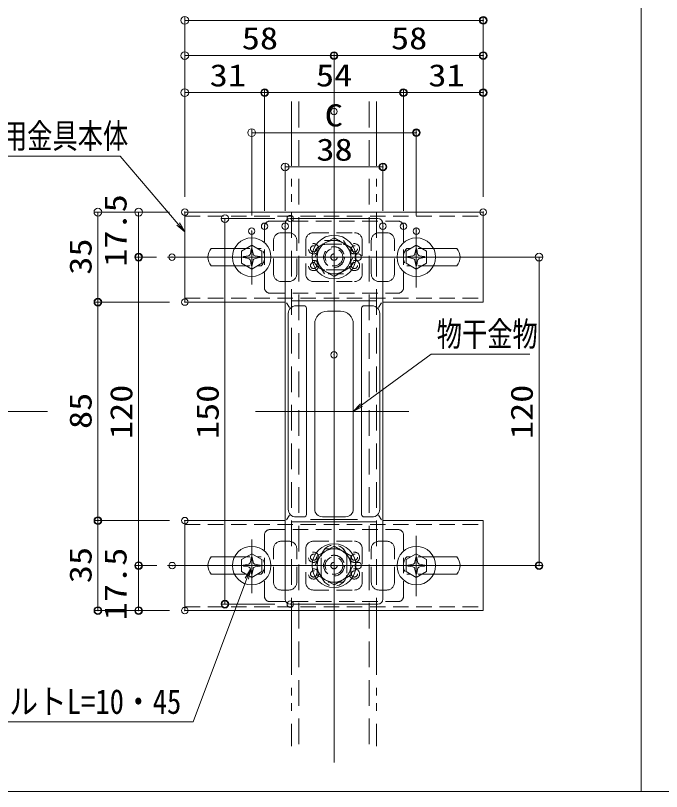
# Model space of a CAD drawing. Units: millimetres, scale not verified. Extents: x -800 to 819, y -554 to 554.
# Drawn here: x -384.8 to -133.7, y -554 to -252.1 of the extents above; entities that cross this region are included whole.
import ezdxf
from ezdxf.enums import TextEntityAlignment as Align

# ---------------------------------------------------------------- set-up
doc = ezdxf.new("R2010")
doc.units = ezdxf.units.MM
doc.header["$LTSCALE"] = 5
doc.header["$PDMODE"] = 32
doc.header["$PDSIZE"] = 2.5
for name, pattern in [('DASHED1', [1.8, 1.2, -0.6]), ('DASHED2', [3, 2, -1]), ('DOUBLE_CHAIN1', [8.8, 5, -1, 0.6, -0.6, 0.6, -1])]:
    doc.linetypes.add(name, pattern=pattern)
for name, color, linetype, lineweight in [('0-0_zumenwaku', 6, 'Continuous', 9), ('0-2_sunpou', 1, 'Continuous', 9), ('0-3_0', 5, 'DASHED1', 9), ('0-6_06仕上投影', 4, 'Continuous', 9), ('0-7_center', 5, 'Continuous', 9), ('0-8_ﾚｲﾔ2', 3, 'Continuous', 9), ('0-9_レイヤー_1', 5, 'Continuous', 9), ('0-B_MAZ_M', 6, 'DOUBLE_CHAIN1', 9), ('0-C_GRE_SSD', 6, 'DASHED2', 9), ('0-D_DEFPOINTS', 7, 'Continuous', 9)]:
    doc.layers.add(name, color=color, linetype=linetype, lineweight=lineweight)
doc.styles.add('ＭＳ ゴシック', font='')
doc.styles.get('ＭＳ ゴシック').set_extended_font_data('MS Gothic')

# ---------------------------------------------------------------- blocks, each defined once
blk = doc.blocks.new('正袋ﾅｯﾄM8')
at = {"layer": '0-3_0', "color": 7, "linetype": 'Continuous'}
blk.add_line((-32.5, 18.76), (-32.5, -18.76), dxfattribs=at)
for points in [[(32.5, 18.76), (0, 37.53), (-32.5, 18.76)], [(-32.5, -18.76), (0, -37.53), (32.5, -18.76), (32.5, 18.76)]]:
    blk.add_lwpolyline(points, dxfattribs=at)
blk.add_circle((0, 0), 32.5, dxfattribs=at)
blk = doc.blocks.new('KﾐM8正')
at = {"layer": '0-3_0', "color": 7, "linetype": 'Continuous'}
blk.add_circle((0, 0), 42.5, dxfattribs=at)
blk = doc.blocks.new('_ORIGIN')
at = {"layer": '0-3_0', "color": 1, "linetype": 'Continuous'}
blk.add_line((0, 0), (-5, 0), dxfattribs=at)
blk.add_circle((0, 0), 2.5, dxfattribs=at)
blk = doc.blocks.new('MLeader21')
at = {"layer": '0-2_sunpou'}
blk.add_line((-221.455, -383.895), (-184.828, -383.895), dxfattribs=at)
at = {"layer": '0-2_sunpou', "color": 7}
blk.add_line((-253.517, -406.128), (-250.294, -403.76), dxfattribs=at)
at = {"layer": '0-2_sunpou'}
blk.add_lwpolyline([(-250.294, -403.76), (-223.255, -383.895), (-221.455, -383.895)], dxfattribs=at)
at = {"layer": '0-2_sunpou', "color": 7}
blk.add_lwpolyline([(-249.899, -404.297), (-253.517, -406.128), (-250.689, -403.222)], dxfattribs=at)
at = {"layer": '0-2_sunpou', "color": 2, "style": 'ＭＳ ゴシック', "width": 0.75}
blk.add_text('物干金物', height=9.604, dxfattribs=at).set_placement((-221.095, -383.745), align=Align.BOTTOM_LEFT)
blk = doc.blocks.new('MLeader45')
at = {"layer": '0-2_sunpou', "color": 7}
blk.add_line((-293.53, -467.452), (-294.935, -471.197), dxfattribs=at)
at = {"layer": '0-2_sunpou'}
blk.add_line((-317.605, -526.847), (-474.918, -526.847), dxfattribs=at)
at = {"layer": '0-2_sunpou', "color": 7}
blk.add_lwpolyline([(-295.559, -470.963), (-293.53, -467.452), (-294.311, -471.431)], dxfattribs=at)
at = {"layer": '0-2_sunpou'}
blk.add_lwpolyline([(-294.935, -471.197), (-315.805, -526.847), (-317.605, -526.847)], dxfattribs=at)
at = {"layer": '0-2_sunpou', "color": 2, "style": 'ＭＳ ゴシック', "width": 0.85}
blk.add_text('M5十字穴付六角ボルトL=10・45', height=9.621, dxfattribs=at).set_placement((-476.441, -526.697), align=Align.BOTTOM_LEFT)
blk = doc.blocks.new('MLeader46')
at = {"layer": '0-2_sunpou'}
blk.add_line((-345.934, -306.815), (-478.56, -306.815), dxfattribs=at)
at = {"layer": '0-2_sunpou', "color": 7}
blk.add_line((-319.017, -336.307), (-321.611, -333.262), dxfattribs=at)
at = {"layer": '0-2_sunpou'}
blk.add_lwpolyline([(-321.611, -333.262), (-344.134, -306.815), (-345.934, -306.815)], dxfattribs=at)
at = {"layer": '0-2_sunpou', "color": 7}
blk.add_lwpolyline([(-321.103, -332.83), (-319.017, -336.307), (-322.118, -333.694)], dxfattribs=at)
at = {"layer": '0-2_sunpou', "color": 2, "style": 'ＭＳ ゴシック', "width": 0.75}
blk.add_text('手すり支柱さはみ付用金具本体', height=9.604, dxfattribs=at).set_placement((-478.56, -306.665), align=Align.BOTTOM_LEFT)

msp = doc.modelspace()

# ---------------------------------------------------------------- linework, layer by layer
at = {"layer": '0-0_zumenwaku'}
msp.add_line((-141.6, 554), (-141.6, -554), dxfattribs=at)
msp.add_lwpolyline([(-800, -554), (800, -554), (800, 554), (-800, 554)], close=True, dxfattribs=at)
at = {"layer": '0-2_sunpou'}
for p, q in [((-319.017, -322.628), (-319.017, -252.531)), ((-203.017, -322.628), (-203.017, -252.531)), ((-316.017, -254.031), (-206.017, -254.031)), ((-319.017, -322.628), (-319.017, -266.226)), ((-316.017, -267.726), (-264.017, -267.726)), ((-261.017, -283.477), (-261.017, -266.226)), ((-261.017, -283.477), (-261.017, -266.226)), ((-258.017, -267.726), (-206.017, -267.726)), ((-203.017, -322.628), (-203.017, -266.226)), ((-319.017, -322.628), (-319.017, -280.644)), ((-288.017, -328.128), (-288.017, -280.644)), ((-288.017, -328.128), (-288.017, -280.644)), ((-234.017, -328.128), (-234.017, -280.644)), ((-234.017, -328.128), (-234.017, -280.644)), ((-203.017, -322.628), (-203.017, -280.644)), ((-316.017, -282.144), (-291.017, -282.144)), ((-285.017, -282.144), (-237.017, -282.144)), ((-231.017, -282.144), (-206.017, -282.144)), ((-293.017, -329.996), (-293.017, -296.231)), ((-290.017, -297.731), (-232.017, -297.731)), ((-229.017, -329.996), (-229.017, -296.231)), ((-280.017, -328.102), (-280.017, -309.541)), ((-242.017, -328.102), (-242.017, -309.541)), ((-277.017, -311.041), (-245.017, -311.041)), ((-325.017, -328.628), (-354.322, -328.628)), ((-325.017, -328.628), (-338.483, -328.628)), ((-352.822, -331.628), (-352.822, -360.628)), ((-336.983, -331.628), (-336.983, -343.128)), ((-284.017, -331.128), (-304.926, -331.128)), ((-303.426, -334.128), (-303.426, -478.128)), ((-330.013, -346.128), (-338.483, -346.128)), ((-330.013, -346.128), (-338.483, -346.128)), ((-245.652, -346.128), (-179.794, -346.128)), ((-336.983, -349.128), (-336.983, -463.128)), ((-181.294, -349.128), (-181.294, -463.128)), ((-325.017, -363.628), (-354.322, -363.628)), ((-325.017, -363.628), (-354.322, -363.628)), ((-352.822, -366.628), (-352.822, -445.628)), ((-325.017, -448.628), (-354.322, -448.628)), ((-325.017, -448.628), (-354.322, -448.628)), ((-352.822, -451.628), (-352.822, -480.628)), ((-329.904, -466.128), (-338.483, -466.128)), ((-329.904, -466.128), (-338.483, -466.128)), ((-245.652, -466.128), (-179.794, -466.128)), ((-336.983, -469.128), (-336.983, -480.628)), ((-284.017, -481.128), (-304.926, -481.128)), ((-325.017, -483.628), (-354.322, -483.628)), ((-325.017, -483.628), (-338.483, -483.628))]:
    msp.add_line(p, q, dxfattribs=at)
at = {"layer": '0-3_0'}
for p, q in [((-319.017, -330.128), (-203.017, -330.128)), ((-288.017, -334.128), (-288.017, -358.128)), ((-286.017, -332.128), (-236.017, -332.128)), ((-234.017, -334.128), (-234.017, -358.128)), ((-278.517, -336.628), (-281.517, -336.628)), ((-269.017, -336.628), (-253.017, -336.628)), ((-243.517, -336.628), (-240.517, -336.628)), ((-284.517, -352.628), (-284.517, -339.628)), ((-275.517, -352.628), (-275.517, -339.628)), ((-272.017, -339.628), (-272.017, -352.628)), ((-268.523, -346.128), (-264.77, -339.628)), ((-264.77, -339.628), (-257.265, -339.628)), ((-257.265, -339.628), (-253.512, -346.128)), ((-250.017, -339.628), (-250.017, -352.628)), ((-246.517, -352.628), (-246.517, -339.628)), ((-237.517, -352.628), (-237.517, -339.628)), ((-264.77, -352.628), (-268.523, -346.128)), ((-253.512, -346.128), (-257.265, -352.628)), ((-257.265, -352.628), (-264.77, -352.628)), ((-278.517, -355.628), (-281.517, -355.628)), ((-269.017, -355.628), (-253.017, -355.628)), ((-243.517, -355.628), (-240.517, -355.628)), ((-319.017, -362.128), (-203.017, -362.128)), ((-286.017, -360.128), (-236.017, -360.128)), ((-319.017, -450.128), (-203.017, -450.128)), ((-286.017, -452.128), (-236.017, -452.128)), ((-288.017, -454.128), (-288.017, -478.128)), ((-234.017, -454.128), (-234.017, -478.128)), ((-278.517, -456.628), (-281.517, -456.628)), ((-269.017, -456.628), (-253.017, -456.628)), ((-243.517, -456.628), (-240.517, -456.628)), ((-284.517, -472.628), (-284.517, -459.628)), ((-275.517, -472.628), (-275.517, -459.628)), ((-272.017, -459.628), (-272.017, -472.628)), ((-268.523, -466.128), (-264.77, -459.628)), ((-264.77, -459.628), (-257.265, -459.628)), ((-257.265, -459.628), (-253.512, -466.128)), ((-250.017, -459.628), (-250.017, -472.628)), ((-246.517, -472.628), (-246.517, -459.628)), ((-237.517, -472.628), (-237.517, -459.628)), ((-264.77, -472.628), (-268.523, -466.128)), ((-253.512, -466.128), (-257.265, -472.628)), ((-257.265, -472.628), (-264.77, -472.628)), ((-278.517, -475.628), (-281.517, -475.628)), ((-269.017, -475.628), (-253.017, -475.628)), ((-243.517, -475.628), (-240.517, -475.628)), ((-319.017, -482.128), (-203.017, -482.128)), ((-286.017, -480.128), (-236.017, -480.128))]:
    msp.add_line(p, q, dxfattribs=at)
for centre, radius in [((-268.956, -342.878), 2), ((-253.079, -342.878), 2), ((-268.956, -342.878), 1.2), ((-261.017, -346.128), 4.05), ((-261.017, -346.128), 4), ((-261.017, -346.128), 3.4), ((-253.079, -342.878), 1.2), ((-268.956, -349.378), 2), ((-268.956, -349.378), 1.2), ((-253.079, -349.378), 2), ((-253.079, -349.378), 1.2), ((-268.956, -462.878), 2), ((-268.956, -462.878), 1.2), ((-253.079, -462.878), 2), ((-253.079, -462.878), 1.2), ((-261.017, -466.128), 4.05), ((-261.017, -466.128), 4), ((-261.017, -466.128), 3.4), ((-268.956, -469.378), 2), ((-253.079, -469.378), 2), ((-268.956, -469.378), 1.2), ((-253.079, -469.378), 1.2)]:
    msp.add_circle(centre, radius, dxfattribs=at)
for centre, radius, start, end in [((-286.017, -334.128), 2, 90, 180), ((-236.017, -334.128), 2, 0, 90), ((-281.517, -339.628), 3, 90, 180), ((-278.517, -339.628), 3, 0, 90), ((-269.017, -339.628), 3, 90, 180), ((-253.017, -339.628), 3, 0, 90), ((-243.517, -339.628), 3, 90, 180), ((-240.517, -339.628), 3, 0, 90), ((-281.517, -352.628), 3, 180, 270), ((-278.517, -352.628), 3, 270, 0), ((-269.017, -352.628), 3, 180, 270), ((-253.017, -352.628), 3, 270, 0), ((-243.517, -352.628), 3, 180, 270), ((-240.517, -352.628), 3, 270, 0), ((-286.017, -358.128), 2, 180, 270), ((-236.017, -358.128), 2, 270, 0), ((-286.017, -454.128), 2, 90, 180), ((-236.017, -454.128), 2, 0, 90), ((-281.517, -459.628), 3, 90, 180), ((-278.517, -459.628), 3, 0, 90), ((-269.017, -459.628), 3, 90, 180), ((-253.017, -459.628), 3, 0, 90), ((-243.517, -459.628), 3, 90, 180), ((-240.517, -459.628), 3, 0, 90), ((-281.517, -472.628), 3, 180, 270), ((-278.517, -472.628), 3, 270, 0), ((-269.017, -472.628), 3, 180, 270), ((-253.017, -472.628), 3, 270, 0), ((-243.517, -472.628), 3, 180, 270), ((-240.517, -472.628), 3, 270, 0), ((-286.017, -478.128), 2, 180, 270), ((-236.017, -478.128), 2, 270, 0)]:
    msp.add_arc(centre, radius, start, end, dxfattribs=at)
for p in [(-261.017, -346.128), (-261.017, -466.128)]:
    msp.add_point(p, dxfattribs=at)
at = {"layer": '0-6_06仕上投影'}
for p, q in [((-319.017, -328.628), (-203.017, -328.628)), ((-319.017, -328.628), (-319.017, -363.628)), ((-203.017, -328.628), (-203.017, -363.628)), ((-308.729, -342.778), (-299.728, -342.778)), ((-213.306, -342.778), (-222.307, -342.778)), ((-308.729, -349.478), (-299.728, -349.478)), ((-213.306, -349.478), (-222.307, -349.478)), ((-319.017, -363.628), (-280.017, -363.628)), ((-242.017, -363.628), (-203.017, -363.628)), ((-319.017, -448.628), (-280.017, -448.628)), ((-319.017, -448.628), (-319.017, -483.628)), ((-242.017, -448.628), (-203.017, -448.628)), ((-203.017, -448.628), (-203.017, -483.628)), ((-308.729, -462.778), (-299.728, -462.778)), ((-213.306, -462.778), (-222.307, -462.778)), ((-308.729, -469.478), (-299.728, -469.478)), ((-213.306, -469.478), (-222.307, -469.478)), ((-319.017, -483.628), (-203.017, -483.628))]:
    msp.add_line(p, q, dxfattribs=at)
at = {"layer": '0-6_06仕上投影', "linetype": 'DASHED1'}
for p, q in [((-299.728, -342.778), (-289.306, -342.778)), ((-222.307, -342.778), (-232.729, -342.778)), ((-299.728, -349.478), (-289.306, -349.478)), ((-222.307, -349.478), (-232.729, -349.478)), ((-299.728, -462.778), (-289.306, -462.778)), ((-222.307, -462.778), (-232.729, -462.778)), ((-299.728, -469.478), (-289.306, -469.478)), ((-222.307, -469.478), (-232.729, -469.478))]:
    msp.add_line(p, q, dxfattribs=at)
at = {"layer": '0-6_06仕上投影'}
for centre, start, end in [((-305.017, -346.128), 137.93294, 222.06706), ((-217.017, -346.128), 317.93294, 42.06706), ((-305.017, -466.128), 137.93294, 222.06706), ((-217.017, -466.128), 317.93294, 42.06706)]:
    msp.add_arc(centre, 5, start, end, dxfattribs=at)
at = {"layer": '0-6_06仕上投影', "linetype": 'DASHED1'}
for centre, start, end in [((-293.017, -346.128), 317.93294, 42.06706), ((-229.017, -346.128), 137.93294, 222.06706), ((-293.017, -466.128), 317.93294, 42.06706), ((-229.017, -466.128), 137.93294, 222.06706)]:
    msp.add_arc(centre, 5, start, end, dxfattribs=at)
at = {"layer": '0-7_center'}
for p, q in [((-261.017, -273.615), (-261.017, -542.741)), ((-261.017, -325.416), (-261.017, -366.839)), ((-229.017, -334.602), (-229.017, -357.978)), ((-293.017, -335.996), (-293.017, -356.798)), ((-196.746, -346.128), (-325.79, -346.128)), ((-272.547, -346.128), (-248.856, -346.128)), ((-769.294, -406.128), (-372.372, -406.128)), ((-291.475, -406.128), (-231.917, -406.128)), ((-261.017, -445.416), (-261.017, -486.839)), ((-229.017, -454.602), (-229.017, -477.978)), ((-293.017, -455.996), (-293.017, -476.798)), ((-196.746, -466.128), (-325.79, -466.128)), ((-272.547, -466.128), (-249.961, -466.128))]:
    msp.add_line(p, q, dxfattribs=at)
at = {"layer": '0-8_ﾚｲﾔ2'}
for p, q in [((-278.017, -331.128), (-244.017, -331.128)), ((-280.017, -333.128), (-280.017, -479.128)), ((-242.017, -333.128), (-242.017, -479.128)), ((-279.498, -363.94), (-278.377, -365.693)), ((-261.017, -363.128), (-277.239, -363.128)), ((-272.739, -365.039), (-275.796, -365.039)), ((-261.017, -363.128), (-244.796, -363.128)), ((-249.296, -365.039), (-246.239, -365.039)), ((-242.537, -363.94), (-243.657, -365.693)), ((-278.796, -368.039), (-278.796, -444.217)), ((-271.739, -366.039), (-271.739, -446.217)), ((-263.517, -367.128), (-258.517, -367.128)), ((-250.296, -366.039), (-250.296, -446.217)), ((-243.239, -368.039), (-243.239, -444.217)), ((-268.517, -372.128), (-268.517, -444.128)), ((-253.517, -372.128), (-253.517, -444.128)), ((-279.498, -448.315), (-278.377, -446.562)), ((-242.537, -448.315), (-243.657, -446.562)), ((-261.017, -449.128), (-277.239, -449.128)), ((-272.739, -447.217), (-275.796, -447.217)), ((-261.017, -448.203), (-270.13, -448.203)), ((-265.517, -447.128), (-256.517, -447.128)), ((-261.017, -448.203), (-251.905, -448.203)), ((-261.017, -449.128), (-244.796, -449.128)), ((-249.296, -447.217), (-246.239, -447.217)), ((-278.017, -481.128), (-244.017, -481.128))]:
    msp.add_line(p, q, dxfattribs=at)
at = {"layer": '0-8_ﾚｲﾔ2', "linetype": 'DASHED1'}
for p, q in [((-264.017, -341.128), (-258.017, -341.128)), ((-264.017, -351.128), (-258.017, -351.128)), ((-266.017, -463.128), (-266.017, -469.128)), ((-256.017, -463.128), (-256.017, -469.128))]:
    msp.add_line(p, q, dxfattribs=at)
at = {"layer": '0-8_ﾚｲﾔ2'}
for centre, radius, start, end in [((-278.017, -333.128), 2, 90, 180), ((-244.017, -333.128), 2, 0, 90), ((-275.796, -368.039), 3, 90, 180), ((-272.739, -366.039), 1, 0, 90), ((-249.296, -366.039), 1, 90, 180), ((-246.239, -368.039), 3, 0, 90), ((-263.517, -372.128), 5, 90, 180), ((-258.517, -372.128), 5, 0, 90), ((-275.796, -444.217), 3, 180, 270), ((-272.739, -446.217), 1, 270, 0), ((-265.517, -444.128), 3, 180, 270), ((-256.517, -444.128), 3, 270, 0), ((-249.296, -446.217), 1, 180, 270), ((-246.239, -444.217), 3, 270, 0), ((-278.017, -479.128), 2, 180, 270), ((-244.017, -479.128), 2, 270, 0)]:
    msp.add_arc(centre, radius, start, end, dxfattribs=at)
at = {"layer": '0-8_ﾚｲﾔ2', "linetype": 'DASHED1'}
for centre, start, end in [((-264.017, -346.128), 90, 270), ((-258.017, -346.128), 270, 90), ((-261.017, -463.128), 0, 180), ((-261.017, -469.128), 180, 360)]:
    msp.add_arc(centre, 5, start, end, dxfattribs=at)
at = {"layer": '0-8_ﾚｲﾔ2'}
msp.add_point((-261.017, -384.128), dxfattribs=at)
at = {"layer": '0-9_レイヤー_1'}
for p, q in [((-293.017, -341.509), (-297.017, -343.818)), ((-297.017, -343.818), (-297.017, -348.437)), ((-293.53, -344.804), (-293.214, -343.012)), ((-289.017, -343.818), (-293.017, -341.509)), ((-292.504, -344.804), (-292.82, -343.012)), ((-289.017, -348.437), (-289.017, -343.818)), ((-233.017, -343.818), (-229.017, -341.509)), ((-233.017, -348.437), (-233.017, -343.818)), ((-229.53, -344.804), (-229.214, -343.012)), ((-229.017, -341.509), (-225.017, -343.818)), ((-228.504, -344.804), (-228.82, -343.012)), ((-225.017, -343.818), (-225.017, -348.437)), ((-294.341, -345.615), (-296.134, -345.931)), ((-294.341, -346.641), (-296.134, -346.325)), ((-291.693, -345.615), (-289.901, -345.931)), ((-291.693, -346.641), (-289.901, -346.325)), ((-230.341, -345.615), (-232.134, -345.931)), ((-230.341, -346.641), (-232.134, -346.325)), ((-227.693, -345.615), (-225.901, -345.931)), ((-227.693, -346.641), (-225.901, -346.325)), ((-297.017, -348.437), (-293.017, -350.747)), ((-293.53, -347.452), (-293.214, -349.244)), ((-293.017, -350.747), (-289.017, -348.437)), ((-292.504, -347.452), (-292.82, -349.244)), ((-229.017, -350.747), (-233.017, -348.437)), ((-229.53, -347.452), (-229.214, -349.244)), ((-225.017, -348.437), (-229.017, -350.747)), ((-228.504, -347.452), (-228.82, -349.244)), ((-293.017, -461.509), (-297.017, -463.818)), ((-289.017, -463.818), (-293.017, -461.509)), ((-233.017, -463.818), (-229.017, -461.509)), ((-229.017, -461.509), (-225.017, -463.818)), ((-297.017, -463.818), (-297.017, -468.437)), ((-293.53, -464.804), (-293.214, -463.012)), ((-292.504, -464.804), (-292.82, -463.012)), ((-289.017, -468.437), (-289.017, -463.818)), ((-233.017, -468.437), (-233.017, -463.818)), ((-229.53, -464.804), (-229.214, -463.012)), ((-228.504, -464.804), (-228.82, -463.012)), ((-225.017, -463.818), (-225.017, -468.437)), ((-294.341, -465.615), (-296.134, -465.931)), ((-294.341, -466.641), (-296.134, -466.325)), ((-293.53, -467.452), (-293.214, -469.244)), ((-292.504, -467.452), (-292.82, -469.244)), ((-291.693, -465.615), (-289.901, -465.931)), ((-291.693, -466.641), (-289.901, -466.325)), ((-230.341, -465.615), (-232.134, -465.931)), ((-230.341, -466.641), (-232.134, -466.325)), ((-229.53, -467.452), (-229.214, -469.244)), ((-228.504, -467.452), (-228.82, -469.244)), ((-227.693, -465.615), (-225.901, -465.931)), ((-227.693, -466.641), (-225.901, -466.325)), ((-297.017, -468.437), (-293.017, -470.747)), ((-293.017, -470.747), (-289.017, -468.437)), ((-229.017, -470.747), (-233.017, -468.437)), ((-225.017, -468.437), (-229.017, -470.747))]:
    msp.add_line(p, q, dxfattribs=at)
for centre in [(-293.017, -346.128), (-229.017, -346.128), (-293.017, -466.128), (-229.017, -466.128)]:
    msp.add_circle(centre, 7.5, dxfattribs=at)
for centre, radius, start, end in [((-293.017, -343.046), 0.2, 10, 170), ((-229.017, -343.046), 0.2, 10, 170), ((-296.099, -346.128), 0.2, 100, 260), ((-294.515, -344.63), 1, 280, 350), ((-294.515, -347.626), 1, 10, 80), ((-291.52, -344.63), 1, 190, 260), ((-291.52, -347.626), 1, 100, 170), ((-289.936, -346.128), 0.2, 280, 80), ((-232.099, -346.128), 0.2, 100, 260), ((-230.515, -344.63), 1, 280, 350), ((-230.515, -347.626), 1, 10, 80), ((-227.52, -344.63), 1, 190, 260), ((-227.52, -347.626), 1, 100, 170), ((-225.936, -346.128), 0.2, 280, 80), ((-293.017, -349.209), 0.2, 190, 350), ((-229.017, -349.209), 0.2, 190, 350), ((-294.515, -464.63), 1, 280, 350), ((-293.017, -463.046), 0.2, 10, 170), ((-291.52, -464.63), 1, 190, 260), ((-230.515, -464.63), 1, 280, 350), ((-229.017, -463.046), 0.2, 10, 170), ((-227.52, -464.63), 1, 190, 260), ((-296.099, -466.128), 0.2, 100, 260), ((-294.515, -467.626), 1, 10, 80), ((-291.52, -467.626), 1, 100, 170), ((-289.936, -466.128), 0.2, 280, 80), ((-232.099, -466.128), 0.2, 100, 260), ((-230.515, -467.626), 1, 10, 80), ((-227.52, -467.626), 1, 100, 170), ((-225.936, -466.128), 0.2, 280, 80), ((-293.017, -469.209), 0.2, 190, 350), ((-229.017, -469.209), 0.2, 190, 350)]:
    msp.add_arc(centre, radius, start, end, dxfattribs=at)
at = {"layer": '0-B_MAZ_M'}
for p, q in [((-277.517, -285.643), (-277.517, -328.628)), ((-244.517, -285.643), (-244.517, -328.628)), ((-277.517, -483.628), (-277.517, -536.427)), ((-244.517, -483.628), (-244.517, -536.427))]:
    msp.add_line(p, q, dxfattribs=at)
at = {"layer": '0-C_GRE_SSD'}
for p, q in [((-274.717, -285.643), (-274.717, -536.427)), ((-247.317, -285.643), (-247.317, -536.427)), ((-277.517, -328.628), (-277.517, -483.628)), ((-244.517, -328.628), (-244.517, -483.628))]:
    msp.add_line(p, q, dxfattribs=at)
at = {"layer": '0-D_DEFPOINTS'}
for p in [(-203.017, -254.031), (-261.017, -267.726), (-203.017, -267.726), (-288.017, -282.144), (-234.017, -282.144), (-203.017, -282.144), (-261.017, -289.477), (-229.017, -297.731), (-242.017, -311.041), (-319.017, -328.628), (-203.017, -328.628), (-278.017, -331.128), (-293.017, -335.996), (-288.017, -334.128), (-280.017, -334.102), (-242.017, -334.102), (-234.017, -334.128), (-229.017, -335.996), (-336.983, -346.128), (-324.013, -346.128), (-251.652, -346.128), (-352.822, -363.628), (-319.017, -363.628), (-352.822, -448.628), (-319.017, -448.628), (-336.983, -466.128), (-323.904, -466.128), (-251.652, -466.128), (-181.294, -466.128), (-303.426, -481.128), (-278.017, -481.128), (-352.822, -483.628), (-336.983, -483.628), (-319.017, -483.628)]:
    msp.add_point(p, dxfattribs=at)

# ---------------------------------------------------------------- block references
at = {"layer": '0-2_sunpou', "xscale": 0.6, "yscale": 0.6}
for p, rotation in [((-319.017, -254.031), 180), ((-319.017, -267.726), 180), ((-261.017, -267.726), 180), ((-319.017, -282.144), 180), ((-288.017, -282.144), 180), ((-234.017, -282.144), 180), ((-293.017, -297.731), 180), ((-280.017, -311.041), 180), ((-352.822, -328.628), 90), ((-336.983, -328.628), 90), ((-303.426, -331.128), 90), ((-336.983, -346.128), 270), ((-336.983, -346.128), 90), ((-181.294, -346.128), 90), ((-352.822, -363.628), 270), ((-352.822, -363.628), 90), ((-352.822, -448.628), 270), ((-352.822, -448.628), 90), ((-336.983, -466.128), 270), ((-336.983, -466.128), 90), ((-181.294, -466.128), 270), ((-303.426, -481.128), 270), ((-352.822, -483.628), 270), ((-336.983, -483.628), 270)]:
    msp.add_blockref('_ORIGIN', p, dxfattribs=dict(at, rotation=rotation))
for p in [(-203.017, -254.031), (-261.017, -267.726), (-203.017, -267.726), (-288.017, -282.144), (-234.017, -282.144), (-203.017, -282.144), (-229.017, -297.731), (-242.017, -311.041)]:
    msp.add_blockref('_ORIGIN', p, dxfattribs=at)
at = {"layer": '0-2_sunpou'}
for name in ['MLeader46', 'MLeader21', 'MLeader45']:
    msp.add_blockref(name, (0, 0), dxfattribs=at)
at = {"layer": '0-9_レイヤー_1', "xscale": 0.2, "yscale": 0.2}
for name, p in [('KﾐM8正', (-261.017, -346.128)), ('正袋ﾅｯﾄM8', (-261.017, -346.128)), ('KﾐM8正', (-261.017, -466.128)), ('正袋ﾅｯﾄM8', (-261.017, -466.128))]:
    msp.add_blockref(name, p, dxfattribs=at)

# ---------------------------------------------------------------- texts
at = {"layer": '0-2_sunpou', "color": 2, "style": 'ＭＳ ゴシック', "width": 1.2}
for s, p in [('58', (-296.875, -267.892)), ('58', (-238.875, -267.892)), ('31', (-309.346, -282.309)), ('54', (-268.046, -282.309)), ('31', (-224.346, -282.309)), ('C', (-264.617, -297.896)), ('38', (-267.875, -311.206))]:
    msp.add_text(s, height=8.651, dxfattribs=at).set_placement(p, align=Align.BOTTOM_LEFT)
for s, p in [('17.5', (-339.068, -349.892)), ('35', (-352.657, -352.985)), ('120', (-336.818, -416.928)), ('150', (-303.26, -416.928)), ('120', (-181.129, -416.928)), ('85', (-352.657, -412.985)), ('35', (-352.657, -472.985)), ('17.5', (-339.068, -487.392))]:
    msp.add_text(s, height=8.651, rotation=90, dxfattribs=at).set_placement(p, align=Align.BOTTOM_LEFT)

doc.saveas('drawing.dxf')
